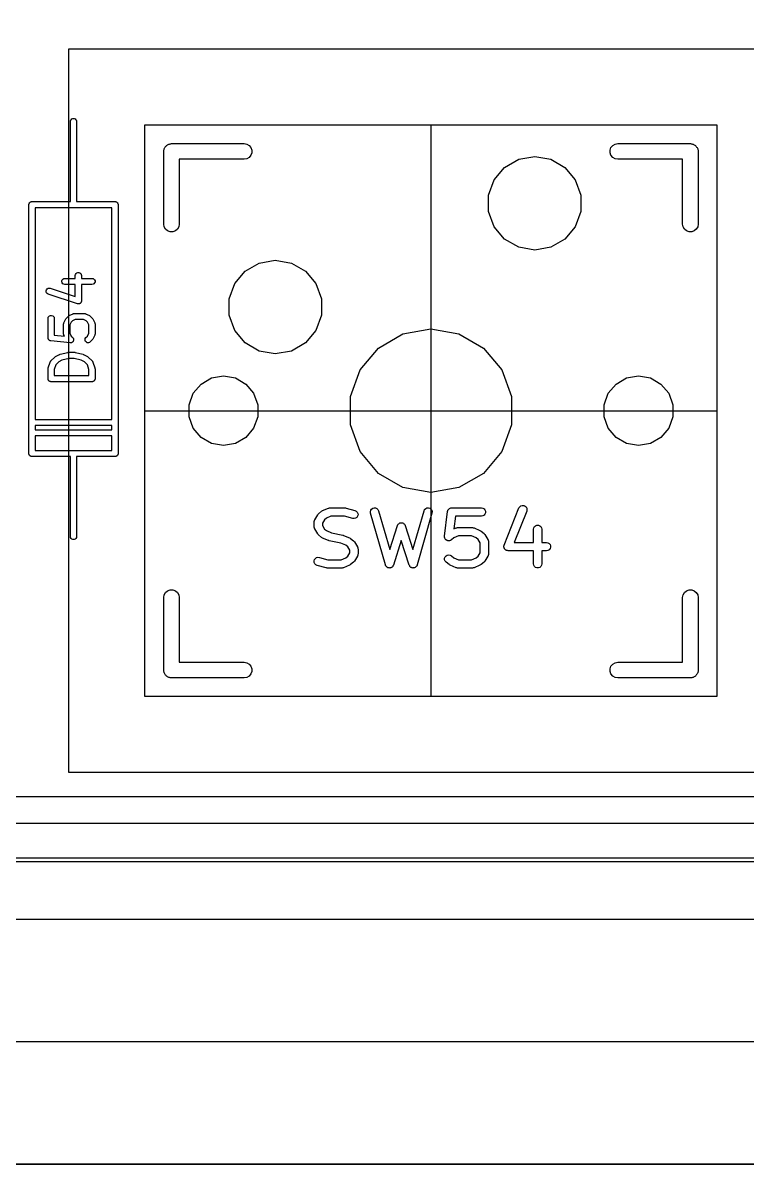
# Model space of a CAD drawing. Header units: millimetres. Extents: x 30 to 728, y -111 to 447.
# Drawn here: x 125.37 to 143.1, y 73.64 to 101.59 of the extents above; entities that cross this region are included whole.
import ezdxf

# ---------------------------------------------------------------- set-up
doc = ezdxf.new("R2010")
doc.units = ezdxf.units.MM
for name, color, linetype in [('BLACK', 7, 'Continuous'), ('プレート', 6, 'Continuous'), ('上壁', 4, 'Continuous'), ('下壁1', 150, 'Continuous'), ('下壁2', 2, 'Continuous'), ('化粧板', 1, 'Continuous'), ('参照PCB', 7, 'Continuous'), ('参照キーキャップ', 7, 'Continuous'), ('寸法', 21, 'Continuous'), ('裏面', 3, 'Continuous')]:
    doc.layers.add(name, color=color, linetype=linetype)
doc.layers.add('補助線', color=4, linetype='Continuous', transparency=0.8)

# ---------------------------------------------------------------- blocks, each defined once
blk = doc.blocks.new('hhskb-F.SilkS')
at = {"layer": 'BLACK'}
for p, q in [((92.9625, -128.855), (92.987, -128.846)), ((92.987, -128.846), (93.013, -128.846)), ((93.013, -128.846), (93.0375, -128.855)), ((92.925, -128.92), (92.9295, -128.894)), ((92.925, -130.19), (92.925, -128.92)), ((92.9295, -128.894), (92.9425, -128.872)), ((92.9425, -128.872), (92.9625, -128.855)), ((93.0375, -128.855), (93.0575, -128.872)), ((93.0575, -128.872), (93.0705, -128.894)), ((93.0705, -128.894), (93.075, -128.92)), ((93.075, -128.92), (93.075, -130.19)), ((95.2095, -129.65), (95.2124, -129.634)), ((95.2095, -131.428), (95.2095, -129.65)), ((95.2124, -129.617), (95.2181, -129.601)), ((95.2124, -129.634), (95.2124, -129.617)), ((95.2181, -129.601), (95.221, -129.585)), ((95.221, -129.585), (95.2293, -129.57)), ((95.2293, -129.57), (95.235, -129.555)), ((95.235, -129.555), (95.2457, -129.542)), ((95.2457, -129.542), (95.2541, -129.528)), ((95.2541, -129.528), (95.2668, -129.517)), ((95.2668, -129.517), (95.2775, -129.504)), ((95.2775, -129.504), (95.292, -129.496)), ((95.292, -129.496), (95.3047, -129.485)), ((95.3047, -129.485), (95.3204, -129.479)), ((95.3204, -129.479), (95.3348, -129.471)), ((95.3348, -129.471), (95.3513, -129.468)), ((95.3513, -129.468), (95.3669, -129.462)), ((95.3669, -129.462), (95.3836, -129.462)), ((95.3836, -129.462), (95.4, -129.459)), ((95.4, -129.459), (97.178, -129.459)), ((97.178, -129.459), (97.2432, -129.471)), ((97.2432, -129.471), (97.3005, -129.504)), ((97.3005, -129.504), (97.343, -129.555)), ((97.343, -129.555), (97.3656, -129.617)), ((97.3656, -129.683), (97.343, -129.745)), ((97.3656, -129.617), (97.3656, -129.683)), ((106.134, -129.617), (106.157, -129.555)), ((106.134, -129.683), (106.134, -129.617)), ((106.157, -129.745), (106.134, -129.683)), ((106.157, -129.555), (106.2, -129.504)), ((106.2, -129.504), (106.257, -129.471)), ((106.257, -129.471), (106.322, -129.459)), ((106.322, -129.459), (108.1, -129.459)), ((108.1, -129.459), (108.116, -129.462)), ((108.116, -129.462), (108.133, -129.462)), ((108.133, -129.462), (108.149, -129.468)), ((108.149, -129.468), (108.165, -129.471)), ((108.165, -129.471), (108.18, -129.479)), ((108.18, -129.479), (108.195, -129.485)), ((108.195, -129.485), (108.208, -129.496)), ((108.208, -129.496), (108.222, -129.504)), ((108.222, -129.504), (108.233, -129.517)), ((108.233, -129.517), (108.246, -129.528)), ((108.246, -129.528), (108.254, -129.542)), ((108.254, -129.542), (108.265, -129.555)), ((108.265, -129.555), (108.271, -129.57)), ((108.271, -129.57), (108.279, -129.585)), ((108.279, -129.585), (108.282, -129.601)), ((108.282, -129.601), (108.288, -129.617)), ((108.288, -129.617), (108.288, -129.634)), ((108.288, -129.634), (108.29, -129.65)), ((108.29, -129.65), (108.29, -131.428)), ((97.178, -129.84), (95.5905, -129.84)), ((95.5905, -129.84), (95.5905, -131.428)), ((97.2432, -129.829), (97.178, -129.84)), ((97.3005, -129.796), (97.2432, -129.829)), ((97.343, -129.745), (97.3005, -129.796)), ((103.552, -130.041), (103.898, -129.842)), ((103.898, -129.842), (104.29, -129.773)), ((104.29, -129.773), (104.682, -129.842)), ((104.682, -129.842), (105.028, -130.041)), ((106.2, -129.796), (106.157, -129.745)), ((106.257, -129.829), (106.2, -129.796)), ((106.322, -129.84), (106.257, -129.829)), ((107.909, -129.84), (106.322, -129.84)), ((107.909, -131.428), (107.909, -129.84)), ((92.925, -130.877), (92.925, -130.19)), ((93.075, -130.19), (93.075, -130.877)), ((103.296, -130.346), (103.552, -130.041)), ((105.028, -130.041), (105.284, -130.346)), ((103.16, -130.721), (103.296, -130.346)), ((105.284, -130.346), (105.42, -130.721)), ((103.16, -131.119), (103.16, -130.721)), ((105.42, -130.721), (105.42, -131.119)), ((91.909, -130.952), (91.9101, -130.946)), ((91.909, -137.048), (91.909, -130.952)), ((91.9101, -130.939), (91.9124, -130.933)), ((91.9101, -130.946), (91.9101, -130.939)), ((91.9124, -130.933), (91.9135, -130.926)), ((91.9135, -130.926), (91.9168, -130.921)), ((91.9168, -130.921), (91.919, -130.915)), ((91.919, -130.915), (91.9233, -130.909)), ((91.9233, -130.909), (91.9265, -130.904)), ((91.9265, -130.904), (91.9316, -130.9)), ((91.9316, -130.9), (91.9358, -130.895)), ((91.9358, -130.895), (91.9415, -130.891)), ((91.9415, -130.891), (91.9465, -130.887)), ((91.9465, -130.887), (91.9527, -130.885)), ((91.9527, -130.885), (91.9583, -130.882)), ((91.9583, -130.882), (91.9648, -130.88)), ((91.9648, -130.88), (91.971, -130.878)), ((91.971, -130.878), (91.9775, -130.878)), ((91.9775, -130.878), (91.984, -130.877)), ((91.984, -130.877), (92.925, -130.877)), ((93, -131.027), (92.059, -131.027)), ((92.059, -131.027), (92.059, -136.211)), ((93.941, -131.027), (93, -131.027)), ((93.075, -130.877), (94.016, -130.877)), ((93.941, -136.211), (93.941, -131.027)), ((94.016, -130.877), (94.0225, -130.878)), ((94.0225, -130.878), (94.029, -130.878)), ((94.029, -130.878), (94.0352, -130.88)), ((94.0352, -130.88), (94.0417, -130.882)), ((94.0417, -130.882), (94.0473, -130.885)), ((94.0473, -130.885), (94.0535, -130.887)), ((94.0535, -130.887), (94.0585, -130.891)), ((94.0585, -130.891), (94.0642, -130.895)), ((94.0642, -130.895), (94.0684, -130.9)), ((94.0684, -130.9), (94.0735, -130.904)), ((94.0735, -130.904), (94.0767, -130.909)), ((94.0767, -130.909), (94.081, -130.915)), ((94.081, -130.915), (94.0832, -130.921)), ((94.0832, -130.921), (94.0865, -130.926)), ((94.0865, -130.926), (94.0876, -130.933)), ((94.0876, -130.933), (94.0899, -130.939)), ((94.0899, -130.939), (94.0899, -130.946)), ((94.0899, -130.946), (94.091, -130.952)), ((94.091, -130.952), (94.091, -137.048)), ((103.296, -131.494), (103.16, -131.119)), ((105.42, -131.119), (105.284, -131.494)), ((95.221, -131.493), (95.2095, -131.428)), ((95.2541, -131.55), (95.221, -131.493)), ((95.3047, -131.593), (95.2541, -131.55)), ((95.3669, -131.616), (95.3047, -131.593)), ((95.4331, -131.616), (95.3669, -131.616)), ((95.4952, -131.593), (95.4331, -131.616)), ((95.5459, -131.55), (95.4952, -131.593)), ((95.579, -131.493), (95.5459, -131.55)), ((95.5905, -131.428), (95.579, -131.493)), ((103.552, -131.799), (103.296, -131.494)), ((105.284, -131.494), (105.028, -131.799)), ((107.921, -131.493), (107.909, -131.428)), ((107.954, -131.55), (107.921, -131.493)), ((108.005, -131.593), (107.954, -131.55)), ((108.067, -131.616), (108.005, -131.593)), ((108.133, -131.616), (108.067, -131.616)), ((108.195, -131.593), (108.133, -131.616)), ((108.246, -131.55), (108.195, -131.593)), ((108.279, -131.493), (108.246, -131.55)), ((108.29, -131.428), (108.279, -131.493)), ((103.898, -131.998), (103.552, -131.799)), ((105.028, -131.799), (104.682, -131.998)), ((104.29, -132.067), (103.898, -131.998)), ((104.682, -131.998), (104.29, -132.067)), ((97.2025, -132.581), (97.5476, -132.382)), ((97.5476, -132.382), (97.94, -132.313)), ((97.94, -132.313), (98.3324, -132.382)), ((98.3324, -132.382), (98.6775, -132.581)), ((92.7601, -132.763), (92.7857, -132.758)), ((92.7857, -132.758), (93.044, -132.758)), ((93.044, -132.69), (93.0486, -132.665)), ((93.044, -132.758), (93.044, -132.69)), ((93.0486, -132.665), (93.0616, -132.642)), ((93.0616, -132.642), (93.0815, -132.626)), ((93.0815, -132.626), (93.106, -132.617)), ((93.106, -132.617), (93.1321, -132.617)), ((93.1321, -132.617), (93.1565, -132.626)), ((93.1565, -132.626), (93.1765, -132.642)), ((93.1765, -132.642), (93.1895, -132.665)), ((93.1895, -132.665), (93.194, -132.69)), ((93.194, -132.69), (93.194, -132.758)), ((93.194, -132.758), (93.4524, -132.758)), ((93.4524, -132.758), (93.478, -132.763)), ((96.9464, -132.886), (97.2025, -132.581)), ((98.6775, -132.581), (98.9336, -132.886)), ((92.3306, -133.06), (92.3388, -133.036)), ((92.3388, -133.036), (92.355, -133.015)), ((92.355, -133.015), (92.3772, -133.002)), ((92.3772, -133.002), (92.4027, -132.996)), ((92.4027, -132.996), (92.4285, -133)), ((92.4285, -133), (93.044, -133.205)), ((92.7119, -132.82), (92.7208, -132.796)), ((92.7119, -132.846), (92.7119, -132.82)), ((92.7208, -132.871), (92.7119, -132.846)), ((92.7208, -132.796), (92.7375, -132.776)), ((92.7375, -132.891), (92.7208, -132.871)), ((92.7375, -132.776), (92.7601, -132.763)), ((92.7601, -132.904), (92.7375, -132.891)), ((92.7857, -132.908), (92.7601, -132.904)), ((93.044, -132.908), (92.7857, -132.908)), ((93.044, -133.205), (93.044, -132.908)), ((93.4524, -132.908), (93.194, -132.908)), ((93.194, -132.908), (93.194, -133.31)), ((93.478, -132.904), (93.4524, -132.908)), ((93.478, -132.763), (93.5006, -132.776)), ((93.5006, -132.891), (93.478, -132.904)), ((93.5006, -132.776), (93.5173, -132.796)), ((93.5173, -132.871), (93.5006, -132.891)), ((93.5173, -132.796), (93.5262, -132.82)), ((93.5262, -132.846), (93.5173, -132.871)), ((93.5262, -132.82), (93.5262, -132.846)), ((96.8101, -133.261), (96.9464, -132.886)), ((98.9336, -132.886), (99.0699, -133.261)), ((92.3313, -133.086), (92.3306, -133.06)), ((92.3409, -133.111), (92.3313, -133.086)), ((92.3581, -133.13), (92.3409, -133.111)), ((92.381, -133.143), (92.3581, -133.13)), ((93.0953, -133.381), (92.381, -133.143)), ((93.1932, -133.321), (93.1908, -133.328)), ((93.194, -133.31), (93.1931, -133.315)), ((93.1931, -133.315), (93.1932, -133.321)), ((96.8101, -133.659), (96.8101, -133.261)), ((99.0699, -133.261), (99.0699, -133.659)), ((93.1008, -133.381), (93.0953, -133.381)), ((93.106, -133.383), (93.1008, -133.381)), ((93.1136, -133.383), (93.106, -133.383)), ((93.1211, -133.384), (93.1136, -133.383)), ((93.1265, -133.383), (93.1211, -133.384)), ((93.1321, -133.383), (93.1265, -133.383)), ((93.1392, -133.381), (93.1321, -133.383)), ((93.1466, -133.379), (93.1392, -133.381)), ((93.1513, -133.376), (93.1466, -133.379)), ((93.1565, -133.374), (93.1513, -133.376)), ((93.1624, -133.37), (93.1565, -133.374)), ((93.1688, -133.366), (93.1624, -133.37)), ((93.1723, -133.361), (93.1688, -133.366)), ((93.1765, -133.358), (93.1723, -133.361)), ((93.1803, -133.351), (93.1765, -133.358)), ((93.185, -133.345), (93.1803, -133.351)), ((93.1868, -133.34), (93.185, -133.345)), ((93.1895, -133.335), (93.1868, -133.34)), ((93.1908, -133.328), (93.1895, -133.335)), ((92.3774, -133.738), (92.3819, -133.712)), ((92.3774, -134.214), (92.3774, -133.738)), ((92.3819, -133.712), (92.3949, -133.69)), ((92.3949, -133.69), (92.4149, -133.673)), ((92.4149, -133.673), (92.4394, -133.664)), ((92.4394, -133.664), (92.4654, -133.664)), ((92.4654, -133.664), (92.4899, -133.673)), ((92.4899, -133.673), (92.5098, -133.69)), ((92.5098, -133.69), (92.5229, -133.712)), ((92.5229, -133.712), (92.5274, -133.738)), ((92.5274, -133.738), (92.5274, -134.146)), ((92.7583, -133.881), (92.7591, -133.877)), ((92.7588, -133.872), (92.7613, -133.864)), ((92.7591, -133.877), (92.7588, -133.872)), ((92.7613, -133.864), (92.7629, -133.855)), ((92.7629, -133.855), (92.765, -133.852)), ((92.765, -133.852), (92.7663, -133.847)), ((92.7663, -133.847), (92.8139, -133.752)), ((92.8139, -133.752), (92.821, -133.743)), ((92.821, -133.743), (92.8279, -133.733)), ((92.8279, -133.733), (92.8755, -133.685)), ((92.8755, -133.685), (92.8854, -133.678)), ((92.8854, -133.678), (92.895, -133.671)), ((92.895, -133.671), (92.9903, -133.623)), ((92.9426, -133.83), (92.9083, -133.899)), ((92.973, -133.8), (92.9426, -133.83)), ((93.0415, -133.765), (92.973, -133.8)), ((92.9903, -133.623), (92.9944, -133.622)), ((92.9944, -133.622), (92.9982, -133.62)), ((92.9982, -133.62), (93.0068, -133.618)), ((93.0068, -133.618), (93.0152, -133.616)), ((93.0152, -133.616), (93.0196, -133.616)), ((93.0196, -133.616), (93.0238, -133.615)), ((93.0238, -133.615), (93.2619, -133.615)), ((93.2442, -133.765), (93.0415, -133.765)), ((93.3127, -133.8), (93.2442, -133.765)), ((93.2619, -133.615), (93.2662, -133.616)), ((93.2662, -133.616), (93.2705, -133.616)), ((93.2705, -133.616), (93.2789, -133.618)), ((93.2789, -133.618), (93.2876, -133.62)), ((93.2876, -133.62), (93.2913, -133.622)), ((93.2913, -133.622), (93.2954, -133.623)), ((93.2954, -133.623), (93.3907, -133.671)), ((93.3431, -133.83), (93.3127, -133.8)), ((93.3774, -133.899), (93.3431, -133.83)), ((93.3907, -133.671), (93.4003, -133.678)), ((93.4003, -133.678), (93.4102, -133.685)), ((93.4102, -133.685), (93.4578, -133.733)), ((93.4578, -133.733), (93.4647, -133.743)), ((93.4647, -133.743), (93.4718, -133.752)), ((93.4718, -133.752), (93.5195, -133.847)), ((93.5195, -133.847), (93.5207, -133.852)), ((93.5207, -133.852), (93.5229, -133.855)), ((93.5229, -133.855), (93.5244, -133.864)), ((93.5244, -133.864), (93.5269, -133.872)), ((93.5269, -133.872), (93.5266, -133.877)), ((93.5266, -133.877), (93.5274, -133.881)), ((96.9464, -134.034), (96.8101, -133.659)), ((99.0699, -133.659), (98.9336, -134.034)), ((92.5274, -134.146), (92.7756, -134.171)), ((92.7583, -134.119), (92.7583, -133.881)), ((92.7591, -134.123), (92.7583, -134.119)), ((92.7588, -134.128), (92.7591, -134.123)), ((92.7613, -134.136), (92.7588, -134.128)), ((92.7629, -134.145), (92.7613, -134.136)), ((92.765, -134.148), (92.7629, -134.145)), ((92.7663, -134.153), (92.765, -134.148)), ((92.7756, -134.171), (92.7663, -134.153)), ((92.9083, -133.899), (92.9083, -134.101)), ((92.9083, -134.101), (92.9426, -134.17)), ((93.3431, -134.17), (93.3774, -134.101)), ((93.3774, -134.101), (93.3774, -133.899)), ((93.5195, -134.153), (93.4718, -134.248)), ((93.5207, -134.148), (93.5195, -134.153)), ((93.5229, -134.145), (93.5207, -134.148)), ((93.5244, -134.136), (93.5229, -134.145)), ((93.5269, -134.128), (93.5244, -134.136)), ((93.5274, -134.119), (93.5266, -134.123)), ((93.5266, -134.123), (93.5269, -134.128)), ((93.5274, -133.881), (93.5274, -134.119)), ((97.2025, -134.339), (96.9464, -134.034)), ((98.9336, -134.034), (98.6775, -134.339)), ((100.463, -134.467), (101.065, -134.119)), ((101.065, -134.119), (101.75, -133.998)), ((101.75, -133.998), (102.435, -134.119)), ((102.435, -134.119), (103.037, -134.467)), ((92.3779, -134.217), (92.3774, -134.214)), ((92.3776, -134.22), (92.3779, -134.217)), ((92.3801, -134.23), (92.3776, -134.22)), ((92.3819, -134.24), (92.3801, -134.23)), ((92.3833, -134.242), (92.3819, -134.24)), ((92.384, -134.245), (92.3833, -134.242)), ((92.3898, -134.254), (92.384, -134.245)), ((92.3949, -134.262), (92.3898, -134.254)), ((92.3971, -134.264), (92.3949, -134.262)), ((92.3987, -134.267), (92.3971, -134.264)), ((92.407, -134.273), (92.3987, -134.267)), ((92.4149, -134.279), (92.407, -134.273)), ((92.4175, -134.28), (92.4149, -134.279)), ((92.4198, -134.282), (92.4175, -134.28)), ((92.4297, -134.285), (92.4198, -134.282)), ((92.4394, -134.288), (92.4297, -134.285)), ((92.4422, -134.288), (92.4394, -134.288)), ((92.4449, -134.289), (92.4422, -134.288)), ((92.9211, -134.337), (92.4449, -134.289)), ((92.9216, -134.336), (92.9211, -134.337)), ((92.922, -134.337), (92.9216, -134.336)), ((92.9345, -134.336), (92.922, -134.337)), ((92.9471, -134.335), (92.9345, -134.336)), ((92.9426, -134.17), (92.9816, -134.209)), ((92.9475, -134.334), (92.9471, -134.335)), ((92.948, -134.334), (92.9475, -134.334)), ((92.9594, -134.329), (92.948, -134.334)), ((92.9708, -134.324), (92.9594, -134.329)), ((92.9712, -134.324), (92.9708, -134.324)), ((92.9716, -134.323), (92.9712, -134.324)), ((92.9805, -134.314), (92.9716, -134.323)), ((92.9895, -134.306), (92.9805, -134.314)), ((92.9816, -134.209), (92.9819, -134.209)), ((92.9819, -134.209), (92.9823, -134.21)), ((92.9823, -134.21), (92.9893, -134.22)), ((92.9893, -134.22), (92.9965, -134.23)), ((92.9897, -134.305), (92.9895, -134.306)), ((92.99, -134.305), (92.9897, -134.305)), ((92.9953, -134.294), (92.99, -134.305)), ((93.0008, -134.282), (92.9953, -134.294)), ((92.9965, -134.23), (92.9967, -134.231)), ((92.9967, -134.231), (92.9969, -134.231)), ((92.9969, -134.231), (93, -134.243)), ((93, -134.243), (93.0033, -134.255)), ((93.001, -134.281), (93.0008, -134.282)), ((93.0008, -134.282), (93.0008, -134.282)), ((93.0021, -134.269), (93.001, -134.281)), ((93.0034, -134.256), (93.0021, -134.269)), ((93.0033, -134.255), (93.0032, -134.256)), ((93.0032, -134.256), (93.0034, -134.256)), ((93.2824, -134.255), (93.2892, -134.23)), ((93.2847, -134.281), (93.2824, -134.255)), ((93.2957, -134.305), (93.2847, -134.281)), ((93.2892, -134.23), (93.3041, -134.209)), ((93.3141, -134.323), (93.2957, -134.305)), ((93.3041, -134.209), (93.3431, -134.17)), ((93.3377, -134.334), (93.3141, -134.323)), ((93.3637, -134.337), (93.3377, -134.334)), ((93.3888, -134.33), (93.3637, -134.337)), ((93.4102, -134.315), (93.3888, -134.33)), ((93.4578, -134.267), (93.4102, -134.315)), ((93.4647, -134.257), (93.4578, -134.267)), ((93.4718, -134.248), (93.4647, -134.257)), ((97.5476, -134.538), (97.2025, -134.339)), ((98.6775, -134.339), (98.3324, -134.538)), ((92.447, -134.78), (92.5422, -134.685)), ((92.5422, -134.685), (92.552, -134.678)), ((92.552, -134.678), (92.5617, -134.671)), ((92.5617, -134.671), (92.6569, -134.623)), ((92.6569, -134.623), (92.6648, -134.621)), ((92.6648, -134.621), (92.6723, -134.618)), ((92.6723, -134.618), (92.8628, -134.57)), ((92.8902, -134.718), (92.7167, -134.761)), ((92.8628, -134.57), (92.8719, -134.569)), ((92.8719, -134.569), (92.881, -134.568)), ((92.881, -134.568), (93.0238, -134.568)), ((93.0146, -134.718), (92.8902, -134.718)), ((93.1881, -134.761), (93.0146, -134.718)), ((93.0238, -134.568), (93.0328, -134.569)), ((93.0328, -134.569), (93.042, -134.57)), ((93.042, -134.57), (93.2325, -134.618)), ((93.2325, -134.618), (93.24, -134.621)), ((93.24, -134.621), (93.2478, -134.623)), ((93.2478, -134.623), (93.3431, -134.671)), ((93.3431, -134.671), (93.3527, -134.678)), ((93.3527, -134.678), (93.3626, -134.685)), ((93.3626, -134.685), (93.4578, -134.78)), ((97.94, -134.607), (97.5476, -134.538)), ((98.3324, -134.538), (97.94, -134.607)), ((100.017, -134.999), (100.463, -134.467)), ((103.037, -134.467), (103.483, -134.999)), ((92.3774, -134.976), (92.3795, -134.964)), ((92.3774, -135.214), (92.3774, -134.976)), ((92.3795, -134.964), (92.3812, -134.952)), ((92.3812, -134.952), (92.4288, -134.81)), ((92.4288, -134.81), (92.4309, -134.806)), ((92.4309, -134.806), (92.432, -134.802)), ((92.432, -134.802), (92.4371, -134.794)), ((92.4371, -134.794), (92.4413, -134.787)), ((92.4413, -134.787), (92.4445, -134.784)), ((92.4445, -134.784), (92.447, -134.78)), ((92.5656, -134.874), (92.5274, -134.988)), ((92.5274, -134.988), (92.5274, -135.139)), ((92.6397, -134.8), (92.5656, -134.874)), ((92.7167, -134.761), (92.6397, -134.8)), ((93.2651, -134.8), (93.1881, -134.761)), ((93.3392, -134.874), (93.2651, -134.8)), ((93.3774, -134.988), (93.3392, -134.874)), ((93.3774, -135.139), (93.3774, -134.988)), ((93.4578, -134.78), (93.4603, -134.784)), ((93.4603, -134.784), (93.4635, -134.787)), ((93.4635, -134.787), (93.4677, -134.794)), ((93.4677, -134.794), (93.4727, -134.802)), ((93.4727, -134.802), (93.4739, -134.806)), ((93.4739, -134.806), (93.4759, -134.81)), ((93.4759, -134.81), (93.5235, -134.952)), ((93.5235, -134.952), (93.5253, -134.964)), ((93.5253, -134.964), (93.5274, -134.976)), ((93.5274, -134.976), (93.5274, -135.214)), ((92.3785, -135.221), (92.3774, -135.214)), ((92.3785, -135.227), (92.3785, -135.221)), ((92.3808, -135.233), (92.3785, -135.227)), ((92.3819, -135.24), (92.3808, -135.233)), ((92.3852, -135.246), (92.3819, -135.24)), ((92.3874, -135.252), (92.3852, -135.246)), ((92.3916, -135.257), (92.3874, -135.252)), ((92.3949, -135.262), (92.3916, -135.257)), ((92.4, -135.267), (92.3949, -135.262)), ((92.4042, -135.272), (92.4, -135.267)), ((92.4099, -135.275), (92.4042, -135.272)), ((92.4149, -135.279), (92.4099, -135.275)), ((92.5274, -135.139), (93.3774, -135.139)), ((93.4949, -135.275), (93.4899, -135.279)), ((93.5006, -135.272), (93.4949, -135.275)), ((93.5048, -135.267), (93.5006, -135.272)), ((93.5098, -135.262), (93.5048, -135.267)), ((93.5131, -135.257), (93.5098, -135.262)), ((93.5173, -135.252), (93.5131, -135.257)), ((93.5196, -135.246), (93.5173, -135.252)), ((93.5229, -135.24), (93.5196, -135.246)), ((93.524, -135.233), (93.5229, -135.24)), ((93.5262, -135.227), (93.524, -135.233)), ((93.5274, -135.214), (93.5262, -135.221)), ((93.5262, -135.221), (93.5262, -135.227)), ((96.121, -135.346), (96.3779, -135.197)), ((96.3779, -135.197), (96.67, -135.146)), ((96.67, -135.146), (96.9621, -135.197)), ((96.9621, -135.197), (97.219, -135.346)), ((99.7789, -135.652), (100.017, -134.999)), ((103.483, -134.999), (103.721, -135.652)), ((106.281, -135.346), (106.538, -135.197)), ((106.538, -135.197), (106.83, -135.146)), ((106.83, -135.146), (107.122, -135.197)), ((107.122, -135.197), (107.379, -135.346)), ((92.421, -135.281), (92.4149, -135.279)), ((92.4267, -135.285), (92.421, -135.281)), ((92.4332, -135.286), (92.4267, -135.285)), ((92.4394, -135.288), (92.4332, -135.286)), ((92.4459, -135.288), (92.4394, -135.288)), ((92.4524, -135.289), (92.4459, -135.288)), ((93.4524, -135.289), (92.4524, -135.289)), ((93.4588, -135.288), (93.4524, -135.289)), ((93.4654, -135.288), (93.4588, -135.288)), ((93.4716, -135.286), (93.4654, -135.288)), ((93.478, -135.285), (93.4716, -135.286)), ((93.4837, -135.281), (93.478, -135.285)), ((93.4899, -135.279), (93.4837, -135.281)), ((95.9303, -135.573), (96.121, -135.346)), ((97.219, -135.346), (97.4097, -135.573)), ((106.09, -135.573), (106.281, -135.346)), ((107.379, -135.346), (107.57, -135.573)), ((95.8288, -135.852), (95.9303, -135.573)), ((97.4097, -135.573), (97.5112, -135.852)), ((99.7789, -136.348), (99.7789, -135.652)), ((103.721, -135.652), (103.721, -136.348)), ((105.989, -135.852), (106.09, -135.573)), ((107.57, -135.573), (107.671, -135.852)), ((95.8288, -136.148), (95.8288, -135.852)), ((97.5112, -135.852), (97.5112, -136.148)), ((105.989, -136.148), (105.989, -135.852)), ((107.671, -135.852), (107.671, -136.148)), ((92.059, -136.211), (93.941, -136.211)), ((92.059, -136.361), (92.059, -136.465)), ((93.941, -136.361), (92.059, -136.361)), ((93.941, -136.465), (93.941, -136.361)), ((95.9303, -136.427), (95.8288, -136.148)), ((97.5112, -136.148), (97.4097, -136.427)), ((100.017, -137.001), (99.7789, -136.348)), ((103.721, -136.348), (103.483, -137.001)), ((106.09, -136.427), (105.989, -136.148)), ((107.671, -136.148), (107.57, -136.427)), ((92.059, -136.465), (93.941, -136.465)), ((93.941, -136.615), (92.059, -136.615)), ((92.059, -136.615), (92.059, -136.973)), ((93.941, -136.973), (93.941, -136.615)), ((96.121, -136.654), (95.9303, -136.427)), ((96.3779, -136.803), (96.121, -136.654)), ((97.219, -136.654), (96.9621, -136.803)), ((97.4097, -136.427), (97.219, -136.654)), ((106.281, -136.654), (106.09, -136.427)), ((106.538, -136.803), (106.281, -136.654)), ((107.379, -136.654), (107.122, -136.803)), ((107.57, -136.427), (107.379, -136.654)), ((96.67, -136.854), (96.3779, -136.803)), ((96.9621, -136.803), (96.67, -136.854)), ((106.83, -136.854), (106.538, -136.803)), ((107.122, -136.803), (106.83, -136.854)), ((91.9101, -137.054), (91.909, -137.048)), ((91.9101, -137.061), (91.9101, -137.054)), ((91.9124, -137.067), (91.9101, -137.061)), ((91.9135, -137.074), (91.9124, -137.067)), ((91.9168, -137.079), (91.9135, -137.074)), ((91.919, -137.085), (91.9168, -137.079)), ((91.9233, -137.091), (91.919, -137.085)), ((91.9265, -137.096), (91.9233, -137.091)), ((91.9316, -137.1), (91.9265, -137.096)), ((91.9358, -137.105), (91.9316, -137.1)), ((91.9415, -137.109), (91.9358, -137.105)), ((91.9465, -137.113), (91.9415, -137.109)), ((91.9527, -137.115), (91.9465, -137.113)), ((91.9583, -137.118), (91.9527, -137.115)), ((91.9648, -137.12), (91.9583, -137.118)), ((91.971, -137.122), (91.9648, -137.12)), ((91.9775, -137.122), (91.971, -137.122)), ((91.984, -137.123), (91.9775, -137.122)), ((92.925, -137.123), (91.984, -137.123)), ((92.059, -136.973), (93, -136.973)), ((92.925, -137.81), (92.925, -137.123)), ((93, -136.973), (93.941, -136.973)), ((94.016, -137.123), (93.075, -137.123)), ((93.075, -137.123), (93.075, -137.81)), ((94.0225, -137.122), (94.016, -137.123)), ((94.029, -137.122), (94.0225, -137.122)), ((94.0352, -137.12), (94.029, -137.122)), ((94.0417, -137.118), (94.0352, -137.12)), ((94.0473, -137.115), (94.0417, -137.118)), ((94.0535, -137.113), (94.0473, -137.115)), ((94.0585, -137.109), (94.0535, -137.113)), ((94.0642, -137.105), (94.0585, -137.109)), ((94.0684, -137.1), (94.0642, -137.105)), ((94.0735, -137.096), (94.0684, -137.1)), ((94.0767, -137.091), (94.0735, -137.096)), ((94.081, -137.085), (94.0767, -137.091)), ((94.0832, -137.079), (94.081, -137.085)), ((94.0865, -137.074), (94.0832, -137.079)), ((94.0876, -137.067), (94.0865, -137.074)), ((94.0899, -137.061), (94.0876, -137.067)), ((94.091, -137.048), (94.0899, -137.054)), ((94.0899, -137.054), (94.0899, -137.061)), ((100.463, -137.533), (100.017, -137.001)), ((103.483, -137.001), (103.037, -137.533)), ((101.065, -137.881), (100.463, -137.533)), ((103.037, -137.533), (102.435, -137.881)), ((92.925, -139.08), (92.925, -137.81)), ((93.075, -137.81), (93.075, -139.08)), ((101.75, -138.002), (101.065, -137.881)), ((102.435, -137.881), (101.75, -138.002)), ((103.905, -138.381), (103.924, -138.351)), ((103.924, -138.351), (103.952, -138.33)), ((103.952, -138.33), (103.985, -138.318)), ((103.985, -138.318), (104.02, -138.32)), ((104.02, -138.32), (104.053, -138.333)), ((104.053, -138.333), (104.08, -138.356)), ((98.9052, -138.669), (98.9777, -138.548)), ((98.9777, -138.548), (98.9888, -138.535)), ((98.9888, -138.535), (98.9998, -138.522)), ((98.9998, -138.522), (99.0724, -138.462)), ((99.0724, -138.462), (99.0856, -138.454)), ((99.0856, -138.454), (99.0984, -138.446)), ((99.0984, -138.446), (99.2435, -138.386)), ((99.1907, -138.628), (99.1431, -138.668)), ((99.3029, -138.581), (99.1907, -138.628)), ((99.2435, -138.386), (99.2458, -138.385)), ((99.2458, -138.385), (99.2478, -138.384)), ((99.2478, -138.384), (99.2629, -138.381)), ((99.2629, -138.381), (99.2779, -138.378)), ((99.2779, -138.378), (99.2803, -138.378)), ((99.2803, -138.378), (99.2826, -138.378)), ((99.2826, -138.378), (99.6454, -138.378)), ((99.6316, -138.581), (99.3029, -138.581)), ((99.8359, -138.638), (99.6316, -138.581)), ((99.6454, -138.378), (99.659, -138.38)), ((99.659, -138.38), (99.6726, -138.382)), ((99.6726, -138.382), (99.8903, -138.442)), ((99.8903, -138.442), (99.9222, -138.457)), ((99.9343, -138.612), (99.9052, -138.632)), ((99.9222, -138.457), (99.9469, -138.482)), ((99.9548, -138.584), (99.9343, -138.612)), ((99.9469, -138.482), (99.9615, -138.515)), ((99.9643, -138.55), (99.9548, -138.584)), ((99.9615, -138.515), (99.9643, -138.55)), ((100.27, -138.472), (100.278, -138.438)), ((100.273, -138.507), (100.27, -138.472)), ((100.636, -139.777), (100.273, -138.507)), ((100.278, -138.438), (100.298, -138.409)), ((100.298, -138.409), (100.327, -138.388)), ((100.327, -138.388), (100.361, -138.378)), ((100.361, -138.378), (100.396, -138.381)), ((100.396, -138.381), (100.428, -138.395)), ((100.428, -138.395), (100.453, -138.42)), ((100.453, -138.42), (100.469, -138.452)), ((100.469, -138.452), (100.74, -139.399)), ((101.309, -139.399), (101.58, -138.452)), ((101.775, -138.507), (101.412, -139.777)), ((101.58, -138.452), (101.595, -138.42)), ((101.595, -138.42), (101.621, -138.395)), ((101.621, -138.395), (101.653, -138.381)), ((101.653, -138.381), (101.688, -138.378)), ((101.688, -138.378), (101.722, -138.388)), ((101.722, -138.388), (101.75, -138.409)), ((101.75, -138.409), (101.77, -138.438)), ((101.77, -138.438), (101.779, -138.472)), ((101.779, -138.472), (101.775, -138.507)), ((102.085, -139.072), (102.157, -138.467)), ((102.157, -138.467), (102.158, -138.465)), ((102.158, -138.462), (102.163, -138.448)), ((102.158, -138.465), (102.158, -138.462)), ((102.163, -138.448), (102.167, -138.434)), ((102.167, -138.434), (102.169, -138.431)), ((102.169, -138.431), (102.17, -138.429)), ((102.17, -138.429), (102.18, -138.417)), ((102.18, -138.417), (102.189, -138.405)), ((102.189, -138.405), (102.191, -138.404)), ((102.191, -138.404), (102.193, -138.402)), ((102.193, -138.402), (102.206, -138.394)), ((102.206, -138.394), (102.218, -138.386)), ((102.218, -138.386), (102.221, -138.385)), ((102.221, -138.385), (102.223, -138.384)), ((102.223, -138.384), (102.238, -138.381)), ((102.238, -138.381), (102.252, -138.378)), ((102.252, -138.378), (102.255, -138.378)), ((102.255, -138.378), (102.258, -138.378)), ((102.258, -138.378), (102.984, -138.378)), ((102.348, -138.581), (102.311, -138.892)), ((102.984, -138.581), (102.348, -138.581)), ((102.984, -138.378), (103.018, -138.384)), ((103.018, -138.575), (102.984, -138.581)), ((103.018, -138.384), (103.049, -138.402)), ((103.049, -138.557), (103.018, -138.575)), ((103.049, -138.402), (103.072, -138.429)), ((103.072, -138.53), (103.049, -138.557)), ((103.072, -138.429), (103.084, -138.462)), ((103.084, -138.497), (103.072, -138.53)), ((103.084, -138.462), (103.084, -138.497)), ((103.543, -139.288), (103.905, -138.381)), ((104.094, -138.457), (103.787, -139.225)), ((104.08, -138.356), (104.096, -138.387)), ((104.101, -138.422), (104.094, -138.457)), ((104.096, -138.387), (104.101, -138.422)), ((98.8907, -138.721), (98.8924, -138.712)), ((98.8907, -138.842), (98.8907, -138.721)), ((98.8924, -138.852), (98.8907, -138.842)), ((98.8924, -138.712), (98.8925, -138.702)), ((98.8925, -138.862), (98.8924, -138.852)), ((98.8925, -138.702), (98.8954, -138.695)), ((98.8954, -138.869), (98.8925, -138.862)), ((98.8954, -138.695), (98.8968, -138.687)), ((98.8968, -138.877), (98.8954, -138.869)), ((98.8968, -138.687), (98.9017, -138.678)), ((98.9017, -138.886), (98.8968, -138.877)), ((98.9017, -138.678), (98.9052, -138.669)), ((98.9052, -138.895), (98.9017, -138.886)), ((98.9777, -139.016), (98.9052, -138.895)), ((99.1431, -138.668), (99.0939, -138.75)), ((99.0939, -138.75), (99.0939, -138.814)), ((99.0939, -138.814), (99.1431, -138.896)), ((99.1431, -138.896), (99.1907, -138.936)), ((99.8711, -138.641), (99.8359, -138.638)), ((99.9052, -138.632), (99.8711, -138.641)), ((100.74, -139.399), (100.928, -138.811)), ((100.928, -138.811), (100.929, -138.808)), ((100.929, -138.808), (100.93, -138.804)), ((100.93, -138.804), (100.938, -138.792)), ((100.938, -138.792), (100.944, -138.78)), ((100.944, -138.78), (100.947, -138.777)), ((100.947, -138.777), (100.949, -138.774)), ((100.949, -138.774), (100.96, -138.766)), ((100.96, -138.766), (100.97, -138.756)), ((100.97, -138.756), (100.974, -138.755)), ((100.974, -138.755), (100.977, -138.752)), ((100.977, -138.752), (100.99, -138.748)), ((100.99, -138.748), (101.003, -138.743)), ((101.003, -138.743), (101.007, -138.743)), ((101.007, -138.743), (101.011, -138.742)), ((101.011, -138.742), (101.024, -138.742)), ((101.024, -138.742), (101.038, -138.742)), ((101.038, -138.742), (101.042, -138.743)), ((101.042, -138.743), (101.046, -138.743)), ((101.046, -138.743), (101.059, -138.748)), ((101.059, -138.748), (101.072, -138.752)), ((101.072, -138.752), (101.075, -138.755)), ((101.075, -138.755), (101.079, -138.756)), ((101.079, -138.756), (101.089, -138.766)), ((101.089, -138.766), (101.099, -138.774)), ((101.099, -138.774), (101.102, -138.777)), ((101.102, -138.777), (101.105, -138.78)), ((101.105, -138.78), (101.111, -138.792)), ((101.111, -138.792), (101.118, -138.804)), ((101.118, -138.804), (101.119, -138.808)), ((101.119, -138.808), (101.121, -138.811)), ((101.121, -138.811), (101.309, -139.399)), ((102.311, -138.892), (102.364, -138.87)), ((102.364, -138.87), (102.366, -138.869)), ((102.366, -138.869), (102.368, -138.868)), ((102.368, -138.868), (102.384, -138.865)), ((102.384, -138.865), (102.398, -138.862)), ((102.398, -138.862), (102.401, -138.862)), ((102.401, -138.862), (102.403, -138.862)), ((102.403, -138.862), (102.766, -138.862)), ((102.766, -138.862), (102.768, -138.862)), ((102.768, -138.862), (102.771, -138.862)), ((102.771, -138.862), (102.786, -138.865)), ((102.786, -138.865), (102.801, -138.868)), ((102.801, -138.868), (102.803, -138.869)), ((102.803, -138.869), (102.805, -138.87)), ((102.805, -138.87), (102.95, -138.93)), ((104.261, -138.903), (104.267, -138.868)), ((104.261, -139.225), (104.261, -138.903)), ((104.267, -138.868), (104.285, -138.838)), ((104.285, -138.838), (104.312, -138.815)), ((104.312, -138.815), (104.345, -138.803)), ((104.345, -138.803), (104.38, -138.803)), ((104.38, -138.803), (104.413, -138.815)), ((104.413, -138.815), (104.44, -138.838)), ((104.44, -138.838), (104.458, -138.868)), ((104.458, -138.868), (104.464, -138.903)), ((104.464, -138.903), (104.464, -139.225)), ((92.9295, -139.106), (92.925, -139.08)), ((92.9425, -139.128), (92.9295, -139.106)), ((92.9625, -139.145), (92.9425, -139.128)), ((92.987, -139.154), (92.9625, -139.145)), ((93.013, -139.154), (92.987, -139.154)), ((93.0375, -139.145), (93.013, -139.154)), ((93.0575, -139.128), (93.0375, -139.145)), ((93.0705, -139.106), (93.0575, -139.128)), ((93.075, -139.08), (93.0705, -139.106)), ((98.9889, -139.028), (98.9777, -139.016)), ((98.9998, -139.041), (98.9889, -139.028)), ((99.0724, -139.102), (98.9998, -139.041)), ((99.0856, -139.109), (99.0724, -139.102)), ((99.0984, -139.118), (99.0856, -139.109)), ((99.2435, -139.178), (99.0984, -139.118)), ((99.1907, -138.936), (99.3127, -138.987)), ((99.2529, -139.18), (99.2435, -139.178)), ((99.2618, -139.184), (99.2529, -139.18)), ((99.5427, -139.242), (99.2618, -139.184)), ((99.3127, -138.987), (99.5936, -139.045)), ((99.5936, -139.045), (99.6025, -139.049)), ((99.6025, -139.049), (99.6119, -139.051)), ((99.6119, -139.051), (99.7571, -139.111)), ((99.7571, -139.111), (99.7699, -139.12)), ((99.7699, -139.12), (99.783, -139.127)), ((99.783, -139.127), (99.8556, -139.188)), ((99.8556, -139.188), (99.8666, -139.201)), ((101.024, -139.176), (100.831, -139.78)), ((101.218, -139.78), (101.024, -139.176)), ((102.085, -139.087), (102.085, -139.072)), ((102.085, -139.102), (102.085, -139.087)), ((102.086, -139.104), (102.085, -139.102)), ((102.086, -139.107), (102.086, -139.104)), ((102.092, -139.121), (102.086, -139.107)), ((102.097, -139.135), (102.092, -139.121)), ((102.099, -139.137), (102.097, -139.135)), ((102.1, -139.14), (102.099, -139.137)), ((102.11, -139.151), (102.1, -139.14)), ((102.12, -139.162), (102.11, -139.151)), ((102.122, -139.163), (102.12, -139.162)), ((102.125, -139.166), (102.122, -139.163)), ((102.138, -139.172), (102.125, -139.166)), ((102.15, -139.18), (102.138, -139.172)), ((102.153, -139.18), (102.15, -139.18)), ((102.156, -139.182), (102.153, -139.18)), ((102.171, -139.183), (102.156, -139.182)), ((102.185, -139.186), (102.171, -139.183)), ((102.188, -139.185), (102.185, -139.186)), ((102.191, -139.186), (102.188, -139.185)), ((102.205, -139.182), (102.191, -139.186)), ((102.22, -139.18), (102.205, -139.182)), ((102.222, -139.178), (102.22, -139.18)), ((102.225, -139.178), (102.222, -139.178)), ((102.238, -139.17), (102.225, -139.178)), ((102.25, -139.162), (102.238, -139.17)), ((102.311, -139.112), (102.25, -139.162)), ((102.423, -139.065), (102.311, -139.112)), ((102.746, -139.065), (102.423, -139.065)), ((102.858, -139.112), (102.746, -139.065)), ((102.905, -139.151), (102.858, -139.112)), ((102.955, -139.233), (102.905, -139.151)), ((102.95, -138.93), (102.963, -138.938)), ((102.963, -138.938), (102.976, -138.946)), ((102.976, -138.946), (103.049, -139.006)), ((103.049, -139.006), (103.06, -139.019)), ((103.06, -139.019), (103.071, -139.032)), ((103.071, -139.032), (103.143, -139.153)), ((103.143, -139.153), (103.147, -139.162)), ((103.147, -139.162), (103.152, -139.17)), ((103.152, -139.17), (103.153, -139.178)), ((103.153, -139.178), (103.156, -139.186)), ((103.156, -139.186), (103.156, -139.196)), ((99.6648, -139.293), (99.5427, -139.242)), ((99.7123, -139.333), (99.6648, -139.293)), ((99.7615, -139.415), (99.7123, -139.333)), ((99.7615, -139.479), (99.7615, -139.415)), ((99.8666, -139.201), (99.8777, -139.213)), ((99.8777, -139.213), (99.9503, -139.334)), ((99.9503, -139.334), (99.9537, -139.343)), ((99.9537, -139.343), (99.9586, -139.352)), ((99.9586, -139.352), (99.96, -139.36)), ((99.96, -139.36), (99.9629, -139.367)), ((99.9629, -139.367), (99.9631, -139.377)), ((99.9631, -139.377), (99.9647, -139.387)), ((99.9647, -139.387), (99.9647, -139.508)), ((102.955, -139.479), (102.955, -139.233)), ((103.156, -139.196), (103.158, -139.205)), ((103.158, -139.205), (103.158, -139.508)), ((103.535, -139.323), (103.537, -139.316)), ((103.537, -139.333), (103.535, -139.323)), ((103.537, -139.309), (103.54, -139.299)), ((103.537, -139.316), (103.537, -139.309)), ((103.537, -139.344), (103.537, -139.333)), ((103.539, -139.351), (103.537, -139.344)), ((103.54, -139.358), (103.539, -139.351)), ((103.54, -139.299), (103.543, -139.288)), ((103.545, -139.367), (103.54, -139.358)), ((103.549, -139.377), (103.545, -139.367)), ((103.554, -139.383), (103.549, -139.377)), ((103.557, -139.389), (103.554, -139.383)), ((103.565, -139.396), (103.557, -139.389)), ((103.572, -139.404), (103.565, -139.396)), ((103.578, -139.408), (103.572, -139.404)), ((103.583, -139.413), (103.578, -139.408)), ((103.593, -139.416), (103.583, -139.413)), ((103.602, -139.422), (103.593, -139.416)), ((103.609, -139.423), (103.602, -139.422)), ((103.616, -139.426), (103.609, -139.423)), ((103.627, -139.426), (103.616, -139.426)), ((103.637, -139.428), (103.627, -139.426)), ((104.261, -139.428), (103.637, -139.428)), ((103.787, -139.225), (104.261, -139.225)), ((104.261, -139.75), (104.261, -139.428)), ((104.464, -139.225), (104.58, -139.225)), ((104.58, -139.428), (104.464, -139.428)), ((104.464, -139.428), (104.464, -139.75)), ((104.58, -139.225), (104.615, -139.231)), ((104.615, -139.422), (104.58, -139.428)), ((104.615, -139.231), (104.646, -139.248)), ((104.646, -139.404), (104.615, -139.422)), ((104.646, -139.248), (104.668, -139.275)), ((104.668, -139.377), (104.646, -139.404)), ((104.668, -139.275), (104.68, -139.309)), ((104.68, -139.344), (104.668, -139.377)), ((104.68, -139.309), (104.68, -139.344)), ((98.8912, -139.679), (98.9006, -139.645)), ((98.8939, -139.714), (98.8912, -139.679)), ((98.9085, -139.747), (98.8939, -139.714)), ((98.9006, -139.645), (98.9211, -139.617)), ((98.9333, -139.772), (98.9085, -139.747)), ((98.9211, -139.617), (98.9502, -139.597)), ((98.9502, -139.597), (98.9844, -139.588)), ((98.9844, -139.588), (99.0195, -139.591)), ((99.0195, -139.591), (99.2238, -139.648)), ((99.2238, -139.648), (99.5525, -139.648)), ((99.5525, -139.648), (99.6648, -139.601)), ((99.6648, -139.601), (99.7123, -139.562)), ((99.7123, -139.562), (99.7615, -139.479)), ((99.8556, -139.707), (99.783, -139.767)), ((99.8666, -139.694), (99.8556, -139.707)), ((99.8777, -139.681), (99.8666, -139.694)), ((99.9503, -139.56), (99.8777, -139.681)), ((99.9537, -139.551), (99.9503, -139.56)), ((99.9586, -139.542), (99.9537, -139.551)), ((99.96, -139.534), (99.9586, -139.542)), ((99.9629, -139.527), (99.96, -139.534)), ((99.9631, -139.517), (99.9629, -139.527)), ((99.9647, -139.508), (99.9631, -139.517)), ((102.085, -139.611), (102.097, -139.578)), ((102.085, -139.647), (102.085, -139.611)), ((102.098, -139.68), (102.085, -139.647)), ((102.097, -139.578), (102.12, -139.551)), ((102.12, -139.707), (102.098, -139.68)), ((102.12, -139.551), (102.15, -139.533)), ((102.193, -139.767), (102.12, -139.707)), ((102.15, -139.533), (102.185, -139.527)), ((102.185, -139.527), (102.22, -139.533)), ((102.22, -139.533), (102.25, -139.551)), ((102.25, -139.551), (102.311, -139.601)), ((102.311, -139.601), (102.423, -139.648)), ((102.423, -139.648), (102.746, -139.648)), ((102.746, -139.648), (102.858, -139.601)), ((102.858, -139.601), (102.905, -139.562)), ((102.905, -139.562), (102.955, -139.479)), ((103.049, -139.707), (102.976, -139.767)), ((103.06, -139.694), (103.049, -139.707)), ((103.071, -139.681), (103.06, -139.694)), ((103.143, -139.56), (103.071, -139.681)), ((103.147, -139.551), (103.143, -139.56)), ((103.152, -139.542), (103.147, -139.551)), ((103.153, -139.534), (103.152, -139.542)), ((103.156, -139.527), (103.153, -139.534)), ((103.158, -139.508), (103.156, -139.517)), ((103.156, -139.517), (103.156, -139.527)), ((98.9651, -139.787), (98.9333, -139.772)), ((99.1828, -139.847), (98.9651, -139.787)), ((99.1965, -139.849), (99.1828, -139.847)), ((99.21, -139.851), (99.1965, -139.849)), ((99.5729, -139.851), (99.21, -139.851)), ((99.5752, -139.851), (99.5729, -139.851)), ((99.5775, -139.851), (99.5752, -139.851)), ((99.5925, -139.848), (99.5775, -139.851)), ((99.6076, -139.845), (99.5925, -139.848)), ((99.6096, -139.844), (99.6076, -139.845)), ((99.6119, -139.843), (99.6096, -139.844)), ((99.7571, -139.783), (99.6119, -139.843)), ((99.7699, -139.775), (99.7571, -139.783)), ((99.783, -139.767), (99.7699, -139.775)), ((100.639, -139.783), (100.636, -139.777)), ((100.64, -139.788), (100.639, -139.783)), ((100.646, -139.798), (100.64, -139.788)), ((100.652, -139.809), (100.646, -139.798)), ((100.656, -139.813), (100.652, -139.809)), ((100.659, -139.818), (100.656, -139.813)), ((100.668, -139.825), (100.659, -139.818)), ((100.677, -139.834), (100.668, -139.825)), ((100.682, -139.836), (100.677, -139.834)), ((100.687, -139.839), (100.682, -139.836)), ((100.698, -139.843), (100.687, -139.839)), ((100.709, -139.848), (100.698, -139.843)), ((100.715, -139.848), (100.709, -139.848)), ((100.72, -139.85), (100.715, -139.848)), ((100.732, -139.85), (100.72, -139.85)), ((100.745, -139.851), (100.732, -139.85)), ((100.75, -139.849), (100.745, -139.851)), ((100.756, -139.849), (100.75, -139.849)), ((100.767, -139.844), (100.756, -139.849)), ((100.778, -139.841), (100.767, -139.844)), ((100.783, -139.838), (100.778, -139.841)), ((100.788, -139.835), (100.783, -139.838)), ((100.797, -139.827), (100.788, -139.835)), ((100.807, -139.82), (100.797, -139.827)), ((100.81, -139.816), (100.807, -139.82)), ((100.814, -139.812), (100.81, -139.816)), ((100.82, -139.801), (100.814, -139.812)), ((100.827, -139.791), (100.82, -139.801)), ((100.828, -139.785), (100.827, -139.791)), ((100.831, -139.78), (100.828, -139.785)), ((101.22, -139.785), (101.218, -139.78)), ((101.222, -139.791), (101.22, -139.785)), ((101.229, -139.801), (101.222, -139.791)), ((101.234, -139.812), (101.229, -139.801)), ((101.238, -139.816), (101.234, -139.812)), ((101.242, -139.82), (101.238, -139.816)), ((101.251, -139.827), (101.242, -139.82)), ((101.26, -139.835), (101.251, -139.827)), ((101.266, -139.838), (101.26, -139.835)), ((101.27, -139.841), (101.266, -139.838)), ((101.282, -139.844), (101.27, -139.841)), ((101.293, -139.849), (101.282, -139.844)), ((101.299, -139.849), (101.293, -139.849)), ((101.304, -139.851), (101.299, -139.849)), ((101.316, -139.85), (101.304, -139.851)), ((101.328, -139.85), (101.316, -139.85)), ((101.334, -139.848), (101.328, -139.85)), ((101.339, -139.848), (101.334, -139.848)), ((101.35, -139.843), (101.339, -139.848)), ((101.362, -139.839), (101.35, -139.843)), ((101.366, -139.836), (101.362, -139.839)), ((101.371, -139.834), (101.366, -139.836)), ((101.38, -139.825), (101.371, -139.834)), ((101.39, -139.818), (101.38, -139.825)), ((101.393, -139.813), (101.39, -139.818)), ((101.397, -139.809), (101.393, -139.813)), ((101.402, -139.798), (101.397, -139.809)), ((101.409, -139.788), (101.402, -139.798)), ((101.41, -139.783), (101.409, -139.788)), ((101.412, -139.777), (101.41, -139.783)), ((102.206, -139.775), (102.193, -139.767)), ((102.219, -139.783), (102.206, -139.775)), ((102.364, -139.843), (102.219, -139.783)), ((102.366, -139.844), (102.364, -139.843)), ((102.368, -139.845), (102.366, -139.844)), ((102.384, -139.848), (102.368, -139.845)), ((102.398, -139.851), (102.384, -139.848)), ((102.401, -139.851), (102.398, -139.851)), ((102.403, -139.851), (102.401, -139.851)), ((102.766, -139.851), (102.403, -139.851)), ((102.768, -139.851), (102.766, -139.851)), ((102.771, -139.851), (102.768, -139.851)), ((102.786, -139.848), (102.771, -139.851)), ((102.801, -139.845), (102.786, -139.848)), ((102.803, -139.844), (102.801, -139.845)), ((102.805, -139.843), (102.803, -139.844)), ((102.95, -139.783), (102.805, -139.843)), ((102.963, -139.775), (102.95, -139.783)), ((102.976, -139.767), (102.963, -139.775)), ((104.267, -139.784), (104.261, -139.75)), ((104.285, -139.815), (104.267, -139.784)), ((104.312, -139.838), (104.285, -139.815)), ((104.345, -139.85), (104.312, -139.838)), ((104.38, -139.85), (104.345, -139.85)), ((104.413, -139.838), (104.38, -139.85)), ((104.44, -139.815), (104.413, -139.838)), ((104.458, -139.784), (104.44, -139.815)), ((104.464, -139.75), (104.458, -139.784)), ((95.2095, -140.572), (95.221, -140.507)), ((95.2095, -142.35), (95.2095, -140.572)), ((95.221, -140.507), (95.2541, -140.45)), ((95.2541, -140.45), (95.3047, -140.407)), ((95.3047, -140.407), (95.3669, -140.384)), ((95.3669, -140.384), (95.4331, -140.384)), ((95.4331, -140.384), (95.4952, -140.407)), ((95.4952, -140.407), (95.5459, -140.45)), ((95.5459, -140.45), (95.579, -140.507)), ((95.579, -140.507), (95.5905, -140.572)), ((95.5905, -140.572), (95.5905, -142.159)), ((107.909, -140.572), (107.921, -140.507)), ((107.909, -142.159), (107.909, -140.572)), ((107.921, -140.507), (107.954, -140.45)), ((107.954, -140.45), (108.005, -140.407)), ((108.005, -140.407), (108.067, -140.384)), ((108.067, -140.384), (108.133, -140.384)), ((108.133, -140.384), (108.195, -140.407)), ((108.195, -140.407), (108.246, -140.45)), ((108.246, -140.45), (108.279, -140.507)), ((108.279, -140.507), (108.29, -140.572)), ((108.29, -140.572), (108.29, -142.35)), ((95.5905, -142.159), (97.178, -142.159)), ((97.178, -142.159), (97.2432, -142.171)), ((97.2432, -142.171), (97.3005, -142.204)), ((97.3005, -142.204), (97.343, -142.255)), ((97.343, -142.255), (97.3656, -142.317)), ((106.134, -142.317), (106.157, -142.255)), ((106.157, -142.255), (106.2, -142.204)), ((106.2, -142.204), (106.257, -142.171)), ((106.257, -142.171), (106.322, -142.159)), ((106.322, -142.159), (107.909, -142.159)), ((95.2124, -142.366), (95.2095, -142.35)), ((95.2124, -142.383), (95.2124, -142.366)), ((95.2181, -142.399), (95.2124, -142.383)), ((95.221, -142.415), (95.2181, -142.399)), ((95.2293, -142.43), (95.221, -142.415)), ((95.235, -142.445), (95.2293, -142.43)), ((95.2457, -142.458), (95.235, -142.445)), ((95.2541, -142.472), (95.2457, -142.458)), ((95.2668, -142.483), (95.2541, -142.472)), ((95.2775, -142.496), (95.2668, -142.483)), ((95.292, -142.504), (95.2775, -142.496)), ((95.3047, -142.515), (95.292, -142.504)), ((95.3204, -142.521), (95.3047, -142.515)), ((95.3348, -142.529), (95.3204, -142.521)), ((95.3513, -142.532), (95.3348, -142.529)), ((95.3669, -142.538), (95.3513, -142.532)), ((95.3836, -142.538), (95.3669, -142.538)), ((95.4, -142.54), (95.3836, -142.538)), ((97.178, -142.54), (95.4, -142.54)), ((97.2432, -142.529), (97.178, -142.54)), ((97.3005, -142.496), (97.2432, -142.529)), ((97.343, -142.445), (97.3005, -142.496)), ((97.3656, -142.383), (97.343, -142.445)), ((97.3656, -142.317), (97.3656, -142.383)), ((106.134, -142.383), (106.134, -142.317)), ((106.157, -142.445), (106.134, -142.383)), ((106.2, -142.496), (106.157, -142.445)), ((106.257, -142.529), (106.2, -142.496)), ((106.322, -142.54), (106.257, -142.529)), ((108.1, -142.54), (106.322, -142.54)), ((108.116, -142.538), (108.1, -142.54)), ((108.133, -142.538), (108.116, -142.538)), ((108.149, -142.532), (108.133, -142.538)), ((108.165, -142.529), (108.149, -142.532)), ((108.18, -142.521), (108.165, -142.529)), ((108.195, -142.515), (108.18, -142.521)), ((108.208, -142.504), (108.195, -142.515)), ((108.222, -142.496), (108.208, -142.504)), ((108.233, -142.483), (108.222, -142.496)), ((108.246, -142.472), (108.233, -142.483)), ((108.254, -142.458), (108.246, -142.472)), ((108.265, -142.445), (108.254, -142.458)), ((108.271, -142.43), (108.265, -142.445)), ((108.279, -142.415), (108.271, -142.43)), ((108.282, -142.399), (108.279, -142.415)), ((108.288, -142.383), (108.282, -142.399)), ((108.29, -142.35), (108.288, -142.366)), ((108.288, -142.366), (108.288, -142.383))]:
    blk.add_line(p, q, dxfattribs=at)

msp = doc.modelspace()

# ---------------------------------------------------------------- linework, layer by layer
at = {"layer": 'プレート'}
msp.add_lwpolyline([(55.158, 200.636), (55.158, 79.636, 0.414214), (61.158, 73.636), (205.158, 73.636, 0.414214), (211.158, 79.636), (211.158, 200.636, 0.414214), (205.158, 206.636), (154.108, 206.636), (154.108, 200.636), (194.833, 200.636), (194.833, 196.616), (194.833, 179.273), (143.108, 179.273), (136.945, 179.273), (136.945, 200.636), (143.108, 200.636), (143.108, 206.636), (61.158, 206.636, 0.414214)], format="xyb", close=True, dxfattribs=at)
msp.add_lwpolyline([(128.358, 85.086), (128.358, 99.086), (142.358, 99.086), (142.358, 85.086)], close=True, dxfattribs=at)
at = {"layer": '上壁'}
msp.add_lwpolyline([(55.158, 79.636), (211.158, 79.636, -0.414214), (205.158, 73.636), (61.158, 73.636, -0.414214)], format="xyb", close=True, dxfattribs=at)
at = {"layer": '下壁1'}
msp.add_lwpolyline([(55.158, 79.636), (211.158, 79.636, -0.414214), (205.158, 73.636), (61.158, 73.636, -0.414214)], format="xyb", close=True, dxfattribs=at)
at = {"layer": '下壁2'}
msp.add_lwpolyline([(55.158, 79.636), (211.158, 79.636, -0.414214), (205.158, 73.636), (61.158, 73.636, -0.414214)], format="xyb", close=True, dxfattribs=at)
at = {"layer": '化粧板'}
msp.add_lwpolyline([(61.158, 206.636), (205.158, 206.636, -0.414214), (211.158, 200.636), (211.158, 79.636, -0.414214), (205.158, 73.636), (61.158, 73.636, -0.414214), (55.158, 79.636), (55.158, 200.636, -0.414214)], format="xyb", close=True, dxfattribs=at)
msp.add_lwpolyline([(63.47, 178.227), (197.749, 178.227), (197.749, 157.945), (188.249, 157.945), (188.249, 140.207), (192.999, 140.207), (192.999, 121.227), (202.499, 121.227), (202.499, 81.977), (106.217, 81.977), (106.217, 100.955), (63.499, 101.001)], close=True, dxfattribs=at)
at = {"layer": '参照PCB'}
for p, q in [((62.658, 81.136), (203.558, 81.136)), ((203.608, 81.036), (62.608, 81.036))]:
    msp.add_line(p, q, dxfattribs=at)
at = {"layer": '参照キーキャップ', "color": 7}
msp.add_lwpolyline([(126.497, 100.947), (144.219, 100.947), (144.219, 83.225), (126.497, 83.225), (126.497, 100.947)], close=True, dxfattribs=at)
for points in [[(135.358, 93.086), (135.358, 91.086)], [(134.358, 92.086), (136.358, 92.086), (136.358, 92.086), (136.358, 92.086)]]:
    msp.add_lwpolyline(points, dxfattribs=at)
at = {"layer": '裏面'}
msp.add_lwpolyline([(61.158, 206.636), (205.158, 206.636, -0.414214), (211.158, 200.636), (211.158, 79.636, -0.414214), (205.158, 73.636), (61.158, 73.636, -0.414214), (55.158, 79.636), (55.158, 200.636, -0.414214)], format="xyb", close=True, dxfattribs=at)
at = {"layer": '補助線'}
for p, q in [((135.358, 99.086), (135.358, 85.086)), ((128.358, 92.086), (142.358, 92.086)), ((33.399, 82.636), (231.736, 82.636)), ((33.399, 79.636), (231.736, 79.636)), ((33.399, 76.636), (231.736, 76.636)), ((33.399, 73.636), (231.736, 73.636))]:
    msp.add_line(p, q, dxfattribs=at)

# ---------------------------------------------------------------- block references
at = {"layer": '寸法', "linetype": 'ByBlock'}
msp.add_blockref('hhskb-F.SilkS', (33.608, 228.086), dxfattribs=at)

doc.saveas('drawing.dxf')
